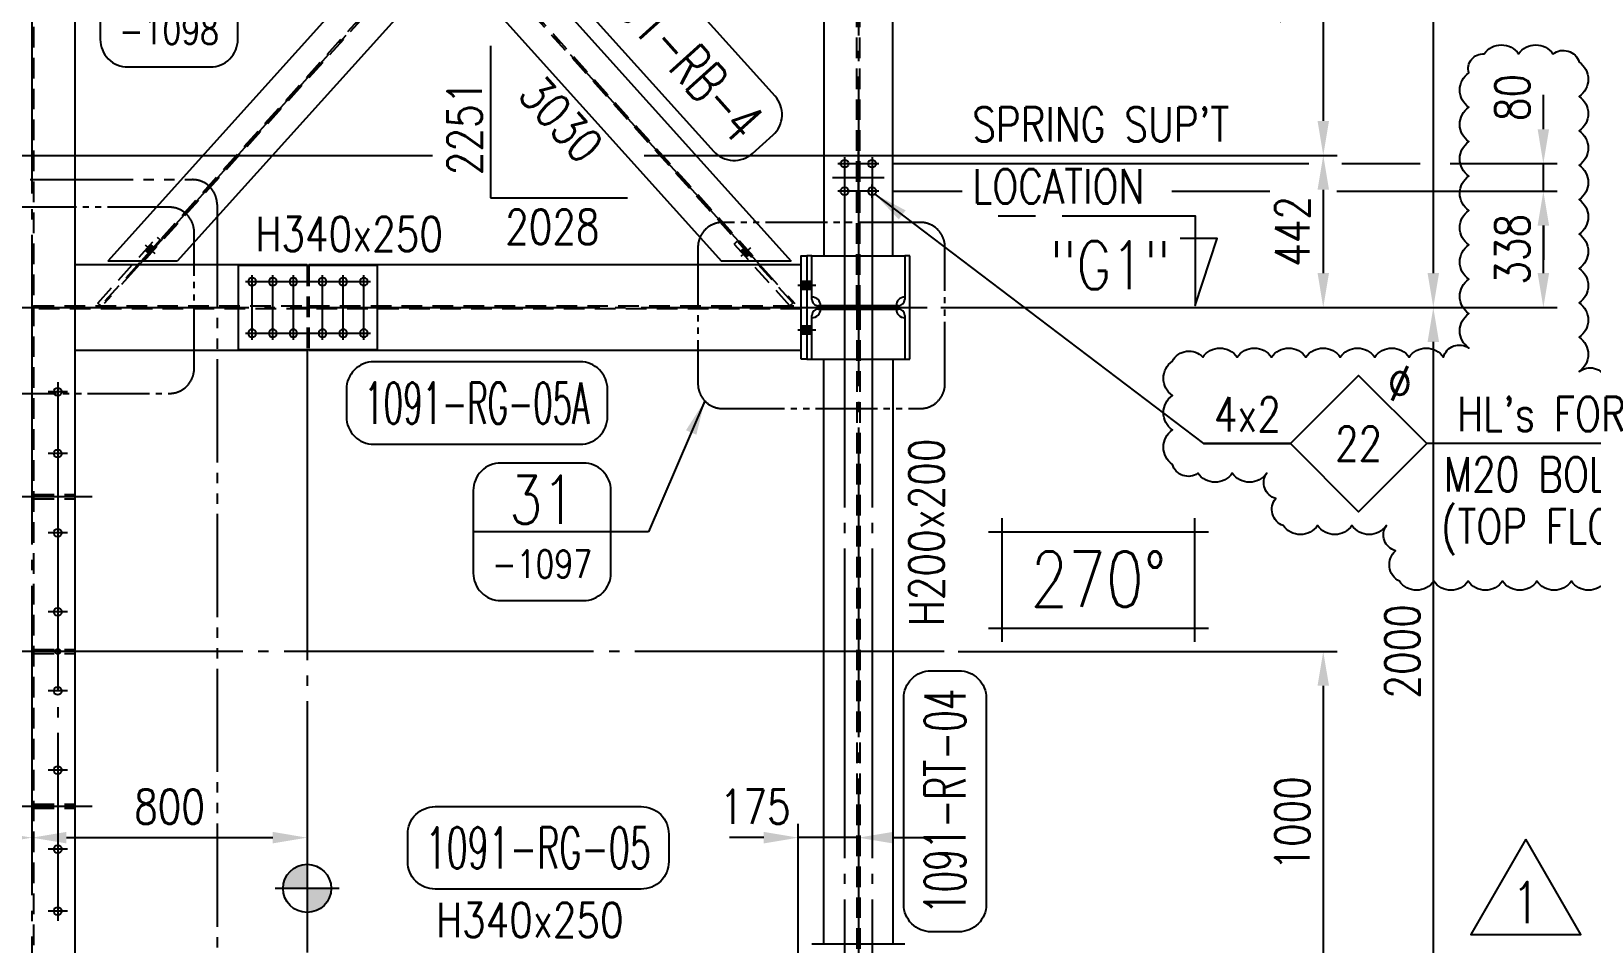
# Model space of a CAD drawing. Header units: millimetres. Extents: x 0 to 232280, y -26939 to 23794.
# Drawn here: x 78301 to 82839, y 10918 to 13571 of the extents above; entities that cross this region are included whole.
import ezdxf
from ezdxf.enums import TextEntityAlignment as Align

# ---------------------------------------------------------------- set-up
doc = ezdxf.new("R2010")
doc.units = ezdxf.units.MM
doc.header["$LTSCALE"] = 30
for name, pattern in [('JNK-CENTER', [34, 30, -1.5, 1, -1.5]), ('JNK-HIDDEN', [3, 2, -1]), ('PH2', [15, 10, -1, 1, -1, 1, -1])]:
    doc.linetypes.add(name, pattern=pattern)
for name, color, linetype in [('CEN-R', 1, 'JNK-CENTER'), ('CON-C', 4, 'Continuous'), ('CON-G', 3, 'Continuous'), ('CON-W', 7, 'Continuous'), ('CON-Y', 2, 'Continuous'), ('det', 2, 'PH2'), ('Dim-W', 7, 'Continuous'), ('HID-Y', 2, 'JNK-HIDDEN'), ('rev-1', 2, 'Continuous'), ('STL-OBJT', 7, 'Continuous'), ('TXT-Y', 2, 'Continuous')]:
    doc.layers.add(name, color=color, linetype=linetype)
doc.styles.add('SIMPLEX', font='simplex.shx', dxfattribs={"width": 0.8})
doc.dimstyles.new('DIM40', dxfattribs={"dimscale": 40, "dimtxt": 2.5, "dimasz": 2.5, "dimexe": 1, "dimexo": 1, "dimgap": 1, "dimtad": 1, "dimdec": 0, "dimdsep": 46, "dimtxsty": 'SIMPLEX', "dimcen": 0, "dimclrd": 7, "dimclre": 7, "dimclrt": 2, "dimadec": 1, "dimazin": 2, "dimtfac": 1, "dimtdec": 0, "dimtix": 1, "dimtmove": 2, "dimatfit": 2, "dimfxl": 1, "dimtolj": 1, "dimtzin": 0, "dimarcsym": 1})

# ---------------------------------------------------------------- blocks, each defined once
blk = doc.blocks.new('A$C719F1443')
at = {"layer": 'CON-G'}
for p, q in [((300, 300), (0, 300)), ((0, 300), (0, 285)), ((0, 285), (127, 285)), ((173, 285), (300, 285)), ((300, 285), (300, 300)), ((145, 267), (145, 33)), ((155, 33), (155, 267)), ((127, 15), (0, 15)), ((0, 15), (0, 0)), ((0, 0), (300, 0)), ((300, 15), (173, 15)), ((300, 0), (300, 15))]:
    blk.add_line(p, q, dxfattribs=at)
for centre, start, end in [((127, 267), 0, 90), ((173, 267), 90, 180), ((127, 33), 270, 0), ((173, 33), 180, 270)]:
    blk.add_arc(centre, 18, start, end, dxfattribs=at)
blk = doc.blocks.new('A$C1FE84643')
at = {"layer": 'Dim-W'}
h = blk.add_hatch(color=256, dxfattribs=at)
h.paths.add_polyline_path([(26, 23), (11, 23), (11, 11.5), (26, 11.5)])
h.paths.add_polyline_path([(42, 23), (26, 23), (26, 11.5), (42, 11.5)])
h.paths.add_polyline_path([(42, 11.5), (26, 11.5), (26, 0), (42, 0)])
h.paths.add_polyline_path([(26, 11.5), (11, 11.5), (11, 0), (26, 0)])
at = {"layer": 'CEN-R'}
blk.add_line((52, 11.5), (0, 11.5), dxfattribs=at)
at = {"layer": 'HID-Y'}
for p, q in [((42, 23), (11, 23)), ((42, 0), (11, 0))]:
    blk.add_line(p, q, dxfattribs=at)
blk = doc.blocks.new('f21222')
at = {"layer": 'CEN-R'}
for p, q in [((319724.8, -21670.5), (320088.1, -21670.5)), ((319744, -21651.3), (319744, -21839.7)), ((319804, -21651.3), (319804, -21839.7)), ((319864, -21651.3), (319864, -21839.7)), ((319949, -21651.3), (319949, -21839.7)), ((320009, -21651.3), (320009, -21839.7)), ((320069, -21651.3), (320069, -21839.7)), ((319724.8, -21820.5), (320088.1, -21820.5))]:
    blk.add_line(p, q, dxfattribs=at)
at = {"layer": 'CON-G'}
for p, q in [((319904, -21620.5), (319904, -21623.5)), ((319909, -21620.5), (319909, -21623.5)), ((319904, -21867.5), (319904, -21870.5)), ((319909, -21867.5), (319909, -21870.5))]:
    blk.add_line(p, q, dxfattribs=at)
blk.add_lwpolyline([(319704, -21623.5), (320109, -21623.5), (320109, -21867.5), (319704, -21867.5)], close=True, dxfattribs=at)
for centre in [(319744, -21670.5), (319804, -21670.5), (319864, -21670.5), (319949, -21670.5), (320009, -21670.5), (320069, -21670.5), (319744, -21820.5), (319804, -21820.5), (319864, -21820.5), (319949, -21820.5), (320009, -21820.5), (320069, -21820.5)]:
    blk.add_circle(centre, 11.5, dxfattribs=at)
at = {"layer": 'HID-Y'}
for p, q in [((319904, -21867.5), (319904, -21623.5)), ((319909, -21867.5), (319909, -21623.5))]:
    blk.add_line(p, q, dxfattribs=at)
blk = doc.blocks.new('A$C15C745DD')
at = {"layer": 'CEN-R'}
for p, q in [((16204, 1879), (16204, 313)), ((16232, 1851), (16176, 1851)), ((16232, 1671), (16176, 1671)), ((16232, 1441), (16176, 1441)), ((16232, 1211), (16176, 1211)), ((16232, 981), (16176, 981)), ((16232, 751), (16176, 751)), ((16232, 521), (16176, 521)), ((16232, 341), (16176, 341))]:
    blk.add_line(p, q, dxfattribs=at)
blk.add_circle((16204, 1096), 7.5, dxfattribs=at)
at = {"layer": 'CON-G'}
for centre in [(16204, 1851), (16204, 1671), (16204, 1441), (16204, 1211), (16204, 981), (16204, 751), (16204, 521), (16204, 341)]:
    blk.add_circle(centre, 11.5, dxfattribs=at)
blk = doc.blocks.new('DUCT-TAG')
at = {"layer": 'CON-G'}
blk.add_lwpolyline([(-9.49, -1), (-9.49, 1, -0.414214), (-7.49, 3), (7.49, 3, -0.414214), (9.49, 1), (9.49, -1, -0.414214), (7.49, -3), (-7.49, -3, -0.414214)], format="xyb", close=True, dxfattribs=at)
at = {"layer": 'CON-G', "style": 'SIMPLEX', "width": 1.246304}
blk.add_attdef('NAME', text='', height=3, dxfattribs=at).set_placement((-8.19, -1.5), (8.19, -1.5), align=Align.FIT)
at = {"layer": 'CON-Y', "style": 'SIMPLEX'}
blk.add_attdef('ELEVATION', text='', height=2, dxfattribs=at).set_placement((0, -6.02), align=Align.CENTER)
blk = doc.blocks.new('A$C02384DC5')
at = {"layer": 'Dim-W'}
h = blk.add_hatch(color=256, dxfattribs=at)
h.paths.add_polyline_path([(1891.9, 2067.7), (1883, 2075.7), (1890.7, 2084.3), (1899.6, 2076.2)])
h.paths.add_polyline_path([(1899.6, 2076.2), (1890.7, 2084.3), (1898.4, 2092.8), (1907.3, 2084.8)])
h.paths.add_polyline_path([(1890.7, 2084.3), (1888.5, 2086.3), (1896.2, 2094.8), (1898.4, 2092.8)])
h.paths.add_polyline_path([(1888.5, 2086.3), (1886.3, 2088.3), (1894, 2096.8), (1896.2, 2094.8)])
h.paths.add_polyline_path([(1880.8, 2077.7), (1878.6, 2079.7), (1886.3, 2088.3), (1888.5, 2086.3)])
h.paths.add_polyline_path([(1883, 2075.7), (1880.8, 2077.7), (1888.5, 2086.3), (1890.7, 2084.3)])
h = blk.add_hatch(color=256, dxfattribs=at)
h.paths.add_polyline_path([(153.9, 183.3), (162.8, 175.3), (155.1, 166.7), (146.2, 174.8)])
h.paths.add_polyline_path([(146.2, 174.8), (155.1, 166.7), (147.4, 158.2), (138.5, 166.2)])
h.paths.add_polyline_path([(155.1, 166.7), (157.3, 164.7), (149.6, 156.2), (147.4, 158.2)])
h.paths.add_polyline_path([(157.3, 164.7), (159.5, 162.7), (151.8, 154.2), (149.6, 156.2)])
h.paths.add_polyline_path([(165, 173.3), (167.2, 171.3), (159.5, 162.7), (157.3, 164.7)])
h.paths.add_polyline_path([(162.8, 175.3), (165, 173.3), (157.3, 164.7), (155.1, 166.7)])
at = {"layer": 'CEN-R'}
for p, q in [((8.9, 0), (2036.9, 2251)), ((1878.8, 2095), (1907.1, 2069.5)), ((167, 156), (138.7, 181.5))]:
    blk.add_line(p, q, dxfattribs=at)
at = {"layer": 'CON-G'}
for p, q in [((29.6, 135), (1814.3, 2116)), ((231.5, 135), (2016.2, 2116)), ((1814.3, 2116), (2016.2, 2116)), ((29.6, 135), (231.5, 135))]:
    blk.add_line(p, q, dxfattribs=at)
at = {"layer": 'HID-Y'}
for p, q in [((126.5, 135), (1911.2, 2116)), ((134.6, 135), (1919.3, 2116)), ((1894, 2096.8), (1907.3, 2084.8)), ((1878.6, 2079.7), (1891.9, 2067.7)), ((167.2, 171.3), (153.9, 183.3)), ((151.8, 154.2), (138.5, 166.2))]:
    blk.add_line(p, q, dxfattribs=at)
for points in [[(1864, 2054.6), (2036.9, 2246.5), (2045.8, 2238.5), (1872.9, 2046.6)], [(181.8, 196.4), (8.9, 4.5), (0, 12.5), (172.9, 204.4)]]:
    blk.add_lwpolyline(points, close=True, dxfattribs=at)
blk = doc.blocks.new('A$C1D371EE2')
at = {"layer": 'Dim-W'}
h = blk.add_hatch(color=256, dxfattribs=at)
h.paths.add_polyline_path([(159.5, 2096.3), (151.8, 2104.9), (142.9, 2096.8), (150.6, 2088.3)])
h.paths.add_polyline_path([(159.5, 2096.3), (150.6, 2088.3), (158.3, 2079.7), (167.2, 2087.8)])
h.paths.add_polyline_path([(150.6, 2088.3), (148.4, 2086.3), (156.1, 2077.7), (158.3, 2079.7)])
h.paths.add_polyline_path([(148.4, 2086.3), (146.2, 2084.3), (153.9, 2075.7), (156.1, 2077.7)])
h.paths.add_polyline_path([(140.7, 2094.8), (138.5, 2092.8), (146.2, 2084.3), (148.4, 2086.3)])
blk.add_hatch(color=256, dxfattribs=at).paths.add_polyline_path([(142.9, 2096.8), (140.7, 2094.8), (148.4, 2086.3), (150.6, 2088.3)])
h = blk.add_hatch(color=256, dxfattribs=at)
h.paths.add_polyline_path([(922.3, 1227.3), (924.6, 1229.3), (932.3, 1220.7), (930, 1218.7)])
h.paths.add_polyline_path([(920.1, 1225.2), (922.3, 1227.3), (930, 1218.7), (927.8, 1216.7)])
h.paths.add_polyline_path([(927.8, 1216.7), (930, 1218.7), (937.7, 1210.2), (935.5, 1208.2)])
h.paths.add_polyline_path([(930, 1218.7), (932.3, 1220.7), (939.9, 1212.2), (937.7, 1210.2)])
h.paths.add_polyline_path([(932.3, 1220.7), (941.2, 1228.8), (948.9, 1220.2), (939.9, 1212.2)])
h.paths.add_polyline_path([(932.3, 1220.7), (924.6, 1229.3), (933.5, 1237.3), (941.2, 1228.8)])
h = blk.add_hatch(color=256, dxfattribs=at)
h.paths.add_polyline_path([(1105.7, 1023.7), (1103.4, 1021.7), (1095.7, 1030.3), (1098, 1032.3)])
h.paths.add_polyline_path([(1107.9, 1025.8), (1105.7, 1023.7), (1098, 1032.3), (1100.2, 1034.3)])
h.paths.add_polyline_path([(1100.2, 1034.3), (1098, 1032.3), (1090.3, 1040.8), (1092.5, 1042.8)])
h.paths.add_polyline_path([(1098, 1032.3), (1095.7, 1030.3), (1088.1, 1038.8), (1090.3, 1040.8)])
h.paths.add_polyline_path([(1095.7, 1030.3), (1086.8, 1022.2), (1079.1, 1030.8), (1088.1, 1038.8)])
h.paths.add_polyline_path([(1095.7, 1030.3), (1103.4, 1021.7), (1094.5, 1013.7), (1086.8, 1022.2)])
h = blk.add_hatch(color=256, dxfattribs=at)
h.paths.add_polyline_path([(1860.8, 163.2), (1869.7, 171.3), (1877.4, 162.7), (1868.5, 154.7)])
h.paths.add_polyline_path([(1868.5, 154.7), (1877.4, 162.7), (1885.1, 154.2), (1876.2, 146.1)])
h.paths.add_polyline_path([(1877.4, 162.7), (1879.6, 164.7), (1887.3, 156.2), (1885.1, 154.2)])
h.paths.add_polyline_path([(1879.6, 164.7), (1881.8, 166.7), (1889.5, 158.2), (1887.3, 156.2)])
h.paths.add_polyline_path([(1871.9, 173.3), (1874.1, 175.3), (1881.8, 166.7), (1879.6, 164.7)])
h.paths.add_polyline_path([(1869.7, 171.3), (1871.9, 173.3), (1879.6, 164.7), (1877.4, 162.7)])
at = {"layer": 'CEN-R'}
for p, q in [((2028, 0), (0, 2251)), ((138.7, 2077.6), (167, 2103)), ((920.4, 1210), (948.6, 1235.4)), ((1107.6, 1041), (1079.4, 1015.6)), ((1889.3, 173.4), (1861, 148))]:
    blk.add_line(p, q, dxfattribs=at)
at = {"layer": 'CON-G'}
for p, q in [((20.7, 2116), (222.6, 2116)), ((906.3, 1133), (20.7, 2116)), ((1007.3, 1245), (222.6, 2116)), ((906.3, 1133), (1007.3, 1245)), ((959.2, 1190.8), (965.5, 1183.8)), ((973.6, 1192.7), (966.9, 1200.2)), ((1020.7, 1006), (1121.7, 1118)), ((2007.3, 135), (1121.7, 1118)), ((1054.4, 1058.3), (1061.1, 1050.8)), ((1069.2, 1059.8), (1062.5, 1067.2)), ((1805.4, 135), (1020.7, 1006)), ((1805.4, 135), (2007.3, 135))]:
    blk.add_line(p, q, dxfattribs=at)
at = {"layer": 'HID-Y'}
for p, q in [((954.8, 1186.8), (117.6, 2116)), ((958.8, 1191.2), (125.7, 2116)), ((138.5, 2092.8), (151.8, 2104.9)), ((153.9, 2075.7), (167.2, 2087.8)), ((905.5, 1250.4), (914.4, 1258.5)), ((958.8, 1191.2), (905.5, 1250.4)), ((966.9, 1200.2), (914.4, 1258.5)), ((920.1, 1225.2), (933.5, 1237.3)), ((935.5, 1208.2), (948.9, 1220.2)), ((965.5, 1183.8), (1013.2, 1130.9)), ((1022.1, 1138.9), (973.6, 1192.7)), ((1013.2, 1130.9), (1022.1, 1138.9)), ((1014.8, 1120.1), (1005.9, 1112.1)), ((1005.9, 1112.1), (1054.4, 1058.3)), ((1062.5, 1067.2), (1014.8, 1120.1)), ((1061.1, 1050.8), (1113.6, 992.5)), ((1902.3, 135), (1069.2, 1059.8)), ((1069.2, 1059.8), (1122.5, 1000.6)), ((1910.4, 135), (1073.2, 1064.2)), ((1092.5, 1042.8), (1079.1, 1030.8)), ((1107.9, 1025.8), (1094.5, 1013.7)), ((1122.5, 1000.6), (1113.6, 992.5)), ((1874.1, 175.3), (1860.8, 163.2)), ((1889.5, 158.2), (1876.2, 146.1))]:
    blk.add_line(p, q, dxfattribs=at)
for points in [[(15.3, 2238.5), (24.2, 2246.5), (186.3, 2066.6), (177.4, 2058.6)], [(2003.8, 4.5), (1841.7, 184.4), (1850.6, 192.4), (2012.7, 12.5)]]:
    blk.add_lwpolyline(points, close=True, dxfattribs=at)
blk = doc.blocks.new('det-tag')
at = {"layer": 'CON-Y'}
blk.add_line((5, 0), (-5, 0), dxfattribs=at)
blk.add_lwpolyline([(-3, -5), (3, -5, 0.414214), (5, -3), (5, 3, 0.414214), (3, 5), (-3, 5, 0.414214), (-5, 3), (-5, -3, 0.414214)], format="xyb", close=True, dxfattribs=at)
at = {"layer": 'CON-G', "style": 'SIMPLEX', "width": 0.8}
blk.add_attdef('TAG', text='', height=3.5, dxfattribs=at).set_placement((0.02, 0.58), align=Align.CENTER)
at = {"layer": 'CON-Y', "style": 'SIMPLEX', "width": 0.8}
blk.add_attdef('-8888', text='', height=2, dxfattribs=at).set_placement((0, -3.34), align=Align.CENTER)
blk = doc.blocks.new('SECMARK2')
at = {"layer": 'CON-C'}
blk.add_line((0, 0), (-2.72, 0), dxfattribs=at)
blk.add_lwpolyline([(-4.67, 0), (-14.32, 0), (-14.32, 6.51), (-15.93, 1.64), (-13.23, 1.64)], dxfattribs=at)
at = {"layer": 'CON-C', "style": 'SIMPLEX', "width": 0.8}
blk.add_attdef('TAG', (-12.98, 1.18), '', height=3.5, dxfattribs=at)
blk = doc.blocks.new('*D1351')
at = {"layer": 'DEFPOINTS', "color": 0, "transparency": 16777216}
for p in [(77918.3, 13210), (82057.9, 12767.8), (82057.9, 12767.8)]:
    blk.add_point(p, dxfattribs=at)
at = {"layer": 'Dim-W', "color": 7, "linetype": 'ByBlock', "lineweight": -2, "transparency": 16777216}
for p, q in [((77958.3, 13210), (79468, 13210)), ((80083.5, 13210), (82097.9, 13210)), ((82057.9, 13110), (82057.9, 12867.8))]:
    blk.add_line(p, q, dxfattribs=at)
at = {"layer": 'Dim-W', "color": 7, "transparency": 16777216}
for points in [[(82041.3, 13110), (82074.6, 13110), (82057.9, 13210)], [(82041.3, 12867.8), (82074.6, 12867.8), (82057.9, 12767.8)]]:
    blk.add_solid(points, dxfattribs=at)
at = {"layer": 'Dim-W', "color": 2, "transparency": 16777216, "insert": (81967.9, 12988.9), "char_height": 100, "attachment_point": 5, "rotation": 90, "style": 'SIMPLEX'}
blk.add_mtext('\\A1;442', dxfattribs=at)
blk = doc.blocks.new('*D1205')
at = {"layer": 'DEFPOINTS', "color": 0, "transparency": 16777216}
for p in [(82377.9, 15018.8), (80906, 12767.8), (82377.9, 12767.8)]:
    blk.add_point(p, dxfattribs=at)
at = {"layer": 'Dim-W', "color": 7, "linetype": 'ByBlock', "lineweight": -2, "transparency": 16777216}
for p, q in [((82377.9, 14918.8), (82377.9, 12867.8)), ((80946, 12767.8), (82417.9, 12767.8))]:
    blk.add_line(p, q, dxfattribs=at)
at = {"layer": 'Dim-W', "color": 7, "transparency": 16777216}
for points in [[(82361.3, 14918.8), (82394.6, 14918.8), (82377.9, 15018.8)], [(82361.3, 12867.8), (82394.6, 12867.8), (82377.9, 12767.8)]]:
    blk.add_solid(points, dxfattribs=at)
at = {"layer": 'Dim-W', "color": 2, "transparency": 16777216, "insert": (82287.9, 13893.3), "char_height": 100, "attachment_point": 5, "rotation": 90, "style": 'SIMPLEX'}
blk.add_mtext('\\A1;2251', dxfattribs=at)
blk = doc.blocks.new('*D1206')
at = {"layer": 'DEFPOINTS', "color": 0, "transparency": 16777216}
for p in [(80906, 12767.8), (80906, 10767.8), (82377.9, 10767.8)]:
    blk.add_point(p, dxfattribs=at)
at = {"layer": 'Dim-W', "color": 7, "linetype": 'ByBlock', "lineweight": -2, "transparency": 16777216}
for p, q in [((80946, 12767.8), (82417.9, 12767.8)), ((82377.9, 12667.8), (82377.9, 10867.8)), ((80946, 10767.8), (82417.9, 10767.8))]:
    blk.add_line(p, q, dxfattribs=at)
at = {"layer": 'Dim-W', "color": 7, "transparency": 16777216}
for points in [[(82361.3, 12667.8), (82394.6, 12667.8), (82377.9, 12767.8)], [(82361.3, 10867.8), (82394.6, 10867.8), (82377.9, 10767.8)]]:
    blk.add_solid(points, dxfattribs=at)
at = {"layer": 'Dim-W', "color": 2, "transparency": 16777216, "insert": (82287.9, 11767.8), "char_height": 100, "attachment_point": 5, "rotation": 90, "style": 'SIMPLEX'}
blk.add_mtext('\\A1;2000', dxfattribs=at)
blk = doc.blocks.new('A$C5A3D7FFA')
at = {"layer": 'det'}
for p, q in [((10258.9, 2556.3), (17030.6, 2556.3)), ((17102.6, 2484.3), (17102.6, 72))]:
    blk.add_line(p, q, dxfattribs=at)
blk.add_arc((17030.6, 2484.3), 72, 0, 90, dxfattribs=at)
blk = doc.blocks.new('NORTH-AG')
at = {"layer": 'CON-Y'}
for p, q in [((-8, 3.5), (8, 3.5)), ((-7, 4.5), (-7, -4.5)), ((7, 4.5), (7, -4.5)), ((-8, -3.5), (8, -3.5))]:
    blk.add_line(p, q, dxfattribs=at)
at = {"layer": 'CON-C', "style": 'SIMPLEX', "width": 0.8}
blk.add_attdef('0', text='', height=4, dxfattribs=at).set_placement((0, -2.06), align=Align.CENTER)
blk = doc.blocks.new('*D1331')
at = {"layer": 'DEFPOINTS', "color": 0, "transparency": 16777216}
for p in [(77310, 11226.3), (78303, 11226.3), (78303, 11226.3)]:
    blk.add_point(p, dxfattribs=at)
at = {"layer": 'Dim-W', "color": 7, "linetype": 'ByBlock', "lineweight": -2, "transparency": 16777216}
blk.add_line((77410, 11226.3), (78203, 11226.3), dxfattribs=at)
at = {"layer": 'Dim-W', "color": 7, "transparency": 16777216}
for points in [[(77410, 11243), (77410, 11209.6), (77310, 11226.3)], [(78203, 11243), (78203, 11209.6), (78303, 11226.3)]]:
    blk.add_solid(points, dxfattribs=at)
at = {"layer": 'Dim-W', "color": 2, "transparency": 16777216, "insert": (77757.2, 11316.3), "char_height": 100, "attachment_point": 5, "style": 'SIMPLEX'}
blk.add_mtext('\\A1;993', dxfattribs=at)
blk = doc.blocks.new('*D1332')
at = {"layer": 'DEFPOINTS', "color": 0, "transparency": 16777216}
for p in [(78303, 11226.3), (79103, 11226.3), (79103, 11226.3)]:
    blk.add_point(p, dxfattribs=at)
at = {"layer": 'Dim-W', "color": 7, "linetype": 'ByBlock', "lineweight": -2, "transparency": 16777216}
blk.add_line((78403, 11226.3), (79003, 11226.3), dxfattribs=at)
at = {"layer": 'Dim-W', "color": 7, "transparency": 16777216}
for points in [[(78403, 11243), (78403, 11209.6), (78303, 11226.3)], [(79003, 11243), (79003, 11209.6), (79103, 11226.3)]]:
    blk.add_solid(points, dxfattribs=at)
at = {"layer": 'Dim-W', "color": 2, "transparency": 16777216, "insert": (78703, 11316.3), "char_height": 100, "attachment_point": 5, "style": 'SIMPLEX'}
blk.add_mtext('\\A1;800', dxfattribs=at)
blk = doc.blocks.new('*D1341')
at = {"layer": 'DEFPOINTS', "color": 0, "transparency": 16777216}
for p in [(80531, 11226.3), (80706, 11226.3), (80531, 10767.8)]:
    blk.add_point(p, dxfattribs=at)
at = {"layer": 'Dim-W', "color": 7, "linetype": 'ByBlock', "lineweight": -2, "transparency": 16777216}
for p, q in [((80531, 10807.8), (80531, 11266.3)), ((80431, 11226.3), (80331, 11226.3)), ((80706, 11226.3), (80531, 11226.3)), ((80806, 11226.3), (80906, 11226.3))]:
    blk.add_line(p, q, dxfattribs=at)
at = {"layer": 'Dim-W', "color": 7, "transparency": 16777216}
for points in [[(80431, 11243), (80431, 11209.6), (80531, 11226.3)], [(80806, 11243), (80806, 11209.6), (80706, 11226.3)]]:
    blk.add_solid(points, dxfattribs=at)
at = {"layer": 'Dim-W', "color": 2, "transparency": 16777216, "insert": (80406.1, 11316.3), "char_height": 100, "attachment_point": 5, "style": 'SIMPLEX'}
blk.add_mtext('\\A1;175', dxfattribs=at)
blk = doc.blocks.new('*D1328')
at = {"layer": 'DEFPOINTS', "color": 0, "transparency": 16777216}
for p in [(82057.9, 14218.8), (82057.9, 13210), (82057.9, 13210)]:
    blk.add_point(p, dxfattribs=at)
at = {"layer": 'Dim-W', "color": 7, "linetype": 'ByBlock', "lineweight": -2, "transparency": 16777216}
blk.add_line((82057.9, 14118.8), (82057.9, 13310), dxfattribs=at)
at = {"layer": 'Dim-W', "color": 7, "transparency": 16777216}
for points in [[(82041.3, 14118.8), (82074.6, 14118.8), (82057.9, 14218.8)], [(82041.3, 13310), (82074.6, 13310), (82057.9, 13210)]]:
    blk.add_solid(points, dxfattribs=at)
at = {"layer": 'Dim-W', "color": 2, "transparency": 16777216, "insert": (81967.9, 13714.4), "char_height": 100, "attachment_point": 5, "rotation": 90, "style": 'SIMPLEX'}
blk.add_mtext('\\A1;1009', dxfattribs=at)
blk = doc.blocks.new('A$C43825677')
at = {"layer": 'CEN-R'}
for p, q in [((75, 150), (75, 0)), ((15.8, 115), (134.2, 115)), ((35, 134.2), (35, 95.8)), ((35, 15.8), (35, 134.2)), ((115, 15.8), (115, 134.2)), ((150, 75), (0, 75)), ((15.8, 35), (134.2, 35))]:
    blk.add_line(p, q, dxfattribs=at)
at = {"layer": 'CON-G'}
for centre in [(35, 115), (115, 115), (35, 35), (115, 35)]:
    blk.add_circle(centre, 11.5, dxfattribs=at)
blk = doc.blocks.new('*D1363')
at = {"layer": 'DEFPOINTS', "color": 0, "transparency": 16777216}
for p in [(80765.1, 13105.8), (82697.9, 13105.8), (82377.9, 12767.8)]:
    blk.add_point(p, dxfattribs=at)
at = {"layer": 'Dim-W', "color": 7, "linetype": 'ByBlock', "lineweight": -2, "transparency": 16777216}
for p, q in [((80805.1, 13105.8), (81007.6, 13105.8)), ((81617.7, 13105.8), (81902.1, 13105.8)), ((82097.5, 13105.8), (82737.9, 13105.8)), ((82697.9, 12867.8), (82697.9, 13005.8)), ((82417.9, 12767.8), (82737.9, 12767.8))]:
    blk.add_line(p, q, dxfattribs=at)
at = {"layer": 'Dim-W', "color": 7, "transparency": 16777216}
for points in [[(82681.3, 13005.8), (82714.6, 13005.8), (82697.9, 13105.8)], [(82681.3, 12867.8), (82714.6, 12867.8), (82697.9, 12767.8)]]:
    blk.add_solid(points, dxfattribs=at)
at = {"layer": 'Dim-W', "color": 2, "transparency": 16777216, "insert": (82607.9, 12936.8), "char_height": 100, "attachment_point": 5, "rotation": 90, "style": 'SIMPLEX'}
blk.add_mtext('\\A1;338', dxfattribs=at)
blk = doc.blocks.new('*D1364')
at = {"layer": 'DEFPOINTS', "color": 0, "transparency": 16777216}
for p in [(80765.1, 13185.8), (82697.9, 13185.8), (82697.9, 13105.8)]:
    blk.add_point(p, dxfattribs=at)
at = {"layer": 'Dim-W', "color": 7, "linetype": 'ByBlock', "lineweight": -2, "transparency": 16777216}
for p, q in [((82697.9, 13285.8), (82697.9, 13385.8)), ((80805.1, 13185.8), (82016, 13185.8)), ((82111.7, 13185.8), (82340.1, 13185.8)), ((82427.4, 13185.8), (82737.9, 13185.8)), ((82697.9, 13105.8), (82697.9, 13185.8)), ((82697.9, 13005.8), (82697.9, 12905.8))]:
    blk.add_line(p, q, dxfattribs=at)
at = {"layer": 'Dim-W', "color": 7, "transparency": 16777216}
for points in [[(82681.3, 13285.8), (82714.6, 13285.8), (82697.9, 13185.8)], [(82681.3, 13005.8), (82714.6, 13005.8), (82697.9, 13105.8)]]:
    blk.add_solid(points, dxfattribs=at)
at = {"layer": 'Dim-W', "color": 2, "transparency": 16777216, "insert": (82607.9, 13378.1), "char_height": 100, "attachment_point": 5, "rotation": 90, "style": 'SIMPLEX'}
blk.add_mtext('\\A1;80', dxfattribs=at)
blk = doc.blocks.new('BOLTHOLE')
at = {"layer": 'CON-W'}
blk.add_line((25.7, 0), (9.9, 0), dxfattribs=at)
blk.add_lwpolyline([(0, 0), (4.95, 4.95), (9.9, 0), (4.95, -4.95)], close=True, dxfattribs=at)
at = {"layer": 'CON-Y', "style": 'SIMPLEX', "width": 0.8}
for s, p in [('%%C', (8.81, 3.12)), ("HL's FOR", (24.37, 0.9))]:
    blk.add_text(s, height=2.5, dxfattribs=at).set_placement(p, align=Align.RIGHT)
blk.add_attdef('4', text='', height=2.5, dxfattribs=at).set_placement((-0.69, 0.87), align=Align.RIGHT)
blk.add_attdef('22', text='', height=2.5, dxfattribs=at).set_placement((4.95, 0), align=Align.MIDDLE_CENTER)
blk = doc.blocks.new('revmark')
at = {"layer": 'rev-1'}
blk.add_lwpolyline([(0, 0), (-4, -6.93), (4, -6.93)], close=True, dxfattribs=at)
at = {"layer": 'rev-1', "style": 'SIMPLEX', "width": 0.8}
blk.add_attdef('REVMARK', text='', height=3, dxfattribs=at).set_placement((0, -4.62), align=Align.MIDDLE_CENTER)
blk = doc.blocks.new('*D1318')
at = {"layer": 'DEFPOINTS', "color": 0, "transparency": 16777216}
for p in [(80956, 11767.8), (80946, 10767.8), (82057.9, 10767.8)]:
    blk.add_point(p, dxfattribs=at)
at = {"layer": 'Dim-W', "color": 7, "linetype": 'ByBlock', "lineweight": -2, "transparency": 16777216}
for p, q in [((80996, 11767.8), (82097.9, 11767.8)), ((82057.9, 11667.8), (82057.9, 10867.8)), ((80986, 10767.8), (82097.9, 10767.8))]:
    blk.add_line(p, q, dxfattribs=at)
at = {"layer": 'Dim-W', "color": 7, "transparency": 16777216}
for points in [[(82041.3, 11667.8), (82074.6, 11667.8), (82057.9, 11767.8)], [(82041.3, 10867.8), (82074.6, 10867.8), (82057.9, 10767.8)]]:
    blk.add_solid(points, dxfattribs=at)
at = {"layer": 'Dim-W', "color": 2, "transparency": 16777216, "insert": (81967.9, 11267.8), "char_height": 100, "attachment_point": 5, "rotation": 90, "style": 'SIMPLEX'}
blk.add_mtext('\\A1;1000', dxfattribs=at)
blk = doc.blocks.new('FS-MARK')
h = blk.add_hatch(color=256)
edge = h.paths.add_edge_path()
edge.add_arc((0, 0), 1.75, 90, 180)
edge.add_line((-1.75, 0), (0, 0))
edge.add_line((0, 0), (0, 1.75))
h = blk.add_hatch(color=256)
edge = h.paths.add_edge_path()
edge.add_line((0, 0), (0, -1.75))
edge.add_arc((0, 0), 1.75, 270, 360)
edge.add_line((1.75, 0), (0, 0))
for p, q in [((0, 2.33), (0, -2.33)), ((2.33, 0), (-2.33, 0))]:
    blk.add_line(p, q)
blk.add_circle((0, 0), 1.75)
at = {"layer": 'CON-Y', "style": 'SIMPLEX', "width": 0.8}
blk.add_attdef('F.S.', (3.19, 1), '', height=2.5, dxfattribs=at)

msp = doc.modelspace()

# ---------------------------------------------------------------- linework, layer by layer
at = {"layer": 'CEN-R'}
for p, q in [((80705.98, 17518.78), (80705.98, 6016.78)), ((80705.98, 17518.78), (80705.98, 6016.78)), ((78302.98, 15018.78), (78302.98, 8516.78)), ((80665.98, 13086.62), (80665.98, 9648.95)), ((80745.98, 13086.62), (80745.98, 9648.95)), ((59673.98, 12767.78), (80905.98, 12767.78)), ((79102.98, 12642.78), (79102.98, 10892.78)), ((78102.98, 12217.78), (78477.98, 12217.78)), ((80955.98, 11767.78), (59133.45, 11767.78)), ((78102.98, 11317.78), (78477.98, 11317.78))]:
    msp.add_line(p, q, dxfattribs=at)
at = {"layer": 'CON-G'}
for p, q in [((80605.98, 14858.78), (80605.98, 12917.78)), ((80805.98, 12917.78), (80805.98, 14858.78)), ((78427.98, 14213.78), (78427.98, 9321.78)), ((78427.98, 12892.78), (79102.98, 12892.78)), ((79107.98, 12892.78), (80539.98, 12892.78)), ((80570.98, 12917.78), (80840.98, 12917.78)), ((79102.98, 12642.78), (78427.98, 12642.78)), ((80539.98, 12642.78), (79107.98, 12642.78)), ((80570.98, 12617.78), (80840.98, 12617.78)), ((80605.98, 10917.78), (80605.98, 12617.78)), ((80805.98, 12617.78), (80805.98, 10917.78)), ((80570.98, 10917.78), (80840.98, 10917.78))]:
    msp.add_line(p, q, dxfattribs=at)
msp.add_lwpolyline([(80539.98, 12617.78), (80539.98, 12917.78), (80555.98, 12917.78), (80555.98, 12617.78)], close=True, dxfattribs=at)
for centre, start, end in [((80570.98, 12772.78), 0, 90), ((80840.98, 12772.78), 90, 180), ((80570.98, 12762.78), 270, 0), ((80840.98, 12762.78), 180, 270)]:
    msp.add_arc(centre, 25, start, end, dxfattribs=at)
at = {"layer": 'CON-W'}
for p, q in [((79636.49, 13528.24), (79636.49, 13086.74)), ((79636.49, 13086.74), (80034.25, 13086.74))]:
    msp.add_line(p, q, dxfattribs=at)
at = {"layer": 'det', "ltscale": 0.6}
for points in [[(78194.66, 13059.15, 0.4142136), (78122.66, 12987.15), (78122.66, 12589.84, 0.4142136), (78194.66, 12517.84), (78702.46, 12517.84, 0.4142136), (78774.46, 12589.84), (78774.46, 12987.15, 0.4142136), (78702.46, 13059.15)], [(80885.84, 12473.76, 0.4142136), (80957.84, 12545.76), (80957.84, 12943.08, 0.4142136), (80885.84, 13015.08), (80311.57, 13015.08, 0.4142136), (80239.57, 12943.08), (80239.57, 12545.76, 0.4142136), (80311.57, 12473.76)]]:
    msp.add_lwpolyline(points, format="xyb", close=True, dxfattribs=at)
at = {"layer": 'HID-Y'}
for p, q in [((80701.98, 12772.78), (80701.98, 15013.78)), ((80709.98, 12772.78), (80709.98, 15013.78)), ((78307.48, 14213.78), (78307.48, 9321.78)), ((78307.48, 12772.28), (79102.98, 12772.28)), ((79102.98, 12763.28), (78307.48, 12763.28)), ((79107.98, 12772.28), (80539.98, 12772.28)), ((80539.98, 12763.28), (79107.98, 12763.28)), ((80701.98, 12762.78), (80701.98, 10772.78)), ((80709.98, 12762.78), (80709.98, 10772.78)), ((78307.48, 12223.78), (78427.98, 12223.78)), ((78307.48, 12211.78), (78427.98, 12211.78)), ((78307.48, 11773.78), (78427.98, 11773.78)), ((78307.48, 11761.78), (78427.98, 11761.78)), ((78307.48, 11323.78), (78427.98, 11323.78)), ((78307.48, 11311.78), (78427.98, 11311.78))]:
    msp.add_line(p, q, dxfattribs=at)
at = {"layer": 'rev-1'}
msp.add_lwpolyline([(82879.33, 11971.61, -0.5205671), (82779.33, 11971.61, -0.5205671), (82679.33, 11971.61, -0.5205671), (82579.33, 11971.61, -0.5205671), (82479.33, 11971.61, -0.5205671), (82379.33, 11971.61, -0.5205671), (82279.33, 11971.61, -0.5205671), (82268.2, 12060.48, -0.5205671), (82241.44, 12133.72, -0.5205671), (82141.44, 12133.72, -0.5205671), (82041.44, 12133.72, -0.5205671), (81941.44, 12133.72, -0.5205671), (81920.09, 12212.37, -0.5205671), (81893.42, 12285.7, -0.5205671), (81793.42, 12285.7, -0.5205671), (81693.42, 12285.7, -0.5205671), (81619.3, 12311.58, -0.5205671), (81619.3, 12411.58, -0.5205671), (81619.3, 12511.58, -0.5205671), (81619.3, 12611.58, -0.5205671), (81707.44, 12623.44, -0.5205671), (81807.44, 12623.44, -0.5205671), (81907.44, 12623.44, -0.5205671), (82007.44, 12623.44, -0.5205671), (82107.44, 12623.44, -0.5205671), (82207.44, 12623.44, -0.5205671), (82307.44, 12623.44, -0.5205671), (82407.44, 12623.44, -0.5205671), (82481.12, 12649.76, -0.5205671), (82481.12, 12749.76, -0.5205671), (82481.12, 12849.76, -0.5205671), (82481.12, 12949.76, -0.5205671), (82481.12, 13049.76, -0.5205671), (82481.12, 13149.76, -0.5205671), (82481.12, 13249.76, -0.5205671), (82481.12, 13349.76, -0.5205671), (82481.12, 13449.76, -0.5205671), (82525.96, 13504.92, -0.5205671), (82625.96, 13504.92, -0.5205671), (82725.96, 13504.92, -0.5205671), (82802.19, 13481.16, -0.5205671), (82802.19, 13381.16, -0.5205671), (82802.19, 13281.16, -0.5205671), (82802.19, 13181.16, -0.5205671), (82802.19, 13081.16, -0.5205671), (82802.19, 12981.16, -0.5205671), (82802.19, 12881.16, -0.5205671), (82802.19, 12781.16, -0.5205671), (82802.19, 12681.16, -0.5205671), (82802.19, 12581.16, -0.5205671), (82880.3, 12559.27, -0.5205671)], format="xyb", dxfattribs=at)
at = {"layer": 'STL-OBJT'}
for p, q in [((81710.09, 12372.02), (81962.63, 12372.02)), ((81962.63, 12372.02), (81710.09, 12372.02)), ((80095.35, 12115.5), (79986.38, 12115.5))]:
    msp.add_line(p, q, dxfattribs=at)

# ---------------------------------------------------------------- block references
at = {"layer": 'CON-G', "rotation": 180}
for name, p in [('A$C1D371EE2', (80530.98, 15018.78)), ('A$C43825677', (80780.98, 13220.78))]:
    msp.add_blockref(name, p, dxfattribs=at)
at = {"layer": 'CON-G'}
for name, p in [('A$C5A3D7FFA', (61738.7, 10583)), ('A$C15C745DD', (62173.98, 10671.79))]:
    msp.add_blockref(name, p, dxfattribs=at)
at = {"layer": 'CON-W'}
ref = msp.add_blockref('SECMARK2', (81112.29, 13034.31), dxfattribs=dict(at, xscale=40, yscale=40, zscale=40, rotation=180))
ref.add_attrib('TAG', '"G1"', (81263.36, 12820.45), dxfattribs={"layer": 'CON-C', "height": 140, "style": 'SIMPLEX', "width": 0.8})
at = {"layer": 'CON-W', "xscale": -1, "rotation": 180}
msp.add_blockref('f21222', (-240800.99, -8977.73), dxfattribs=at)
at = {"layer": 'CON-W'}
ref = msp.add_blockref('NORTH-AG', (81404.01, 11975.37), dxfattribs=dict(at, xscale=-40, yscale=40, zscale=40, rotation=180))
ref.add_attrib('0', '270%%D', dxfattribs={"layer": 'CON-C', "height": 160, "style": 'SIMPLEX', "width": 0.8}).set_placement((81404.01, 11897.77), align=Align.CENTER)
at = {"layer": 'CON-Y', "xscale": 40, "yscale": 40, "zscale": 40}
for p, values in [((78701.53, 13666.92), {'TAG': '36', '-8888': '-1098'}), ((79786.38, 12115.5), {'TAG': '31', '-8888': '-1097'})]:
    msp.add_blockref('det-tag', p, dxfattribs=at).add_auto_attribs(values)
at = {"layer": 'Dim-W'}
for name, p, rotation in [('A$C02384DC5', (80539.88, 15018.78), 180), ('A$C719F1443', (80555.98, 12917.78), 270), ('A$C1FE84643', (80581.98, 12714.28), 180)]:
    msp.add_blockref(name, p, dxfattribs=dict(at, rotation=rotation))
at = {"layer": 'Dim-W', "xscale": -1}
msp.add_blockref('A$C1FE84643', (80581.98, 12821.28), dxfattribs=at)
at = {"layer": 'rev-1', "xscale": 40, "yscale": 40, "zscale": 40}
msp.add_blockref('revmark', (82647.2, 11222.41), dxfattribs=at).add_auto_attribs({'REVMARK': '1'})
at = {"layer": 'STL-OBJT'}
ref = msp.add_blockref('DUCT-TAG', (80174.07, 13524.44), dxfattribs=dict(at, xscale=-39.99999999999009, yscale=40, zscale=40, rotation=312.016730531624))
ref.add_attrib('NAME', '1091-RB-4', dxfattribs={"layer": 'CON-G', "height": 120, "rotation": 312.01673, "style": 'SIMPLEX', "width": 0.633481}).set_placement((79910.21, 13727.67), (80348.77, 13240.89), align=Align.FIT)
ref = msp.add_blockref('DUCT-TAG', (79596.96, 12489.89), dxfattribs=dict(at, xscale=-40, yscale=40, zscale=40, rotation=180))
ref.add_attrib('NAME', '1091-RG-05A', dxfattribs={"layer": 'CON-G', "height": 120, "style": 'SIMPLEX', "width": 0.516486}).set_placement((79269.36, 12429.89), (79924.56, 12429.89), align=Align.FIT)
at = {"layer": 'STL-OBJT', "xscale": 40, "yscale": 40, "zscale": 40}
msp.add_blockref('BOLTHOLE', (81962.63, 12372.02), dxfattribs=at).add_auto_attribs({'4': '4x2', '22': '22'})
at = {"layer": 'STL-OBJT'}
ref = msp.add_blockref('DUCT-TAG', (80957.98, 11332.07), dxfattribs=dict(at, xscale=40, yscale=40, zscale=40, rotation=90))
ref.add_attrib('NAME', '1091-RT-04', dxfattribs={"layer": 'CON-G', "height": 120, "rotation": 90, "style": 'SIMPLEX', "width": 0.579091}).set_placement((81017.98, 11004.47), (81017.98, 11659.67), align=Align.FIT)
ref = msp.add_blockref('DUCT-TAG', (79775.09, 11196.66), dxfattribs=dict(at, xscale=40, yscale=40, zscale=40))
ref.add_attrib('NAME', '1091-RG-05', dxfattribs={"layer": 'CON-G', "height": 120, "style": 'SIMPLEX', "width": 0.5733}).set_placement((79447.49, 11136.66), (80102.69, 11136.66), align=Align.FIT)
at = {"layer": 'STL-OBJT', "xscale": 40, "yscale": 40, "zscale": 40}
msp.add_blockref('FS-MARK', (79102.98, 11078.79), dxfattribs=at)

# ---------------------------------------------------------------- texts
at = {"layer": 'CON-Y', "style": 'SIMPLEX', "width": 0.8}
for s, rotation, p in [('3030', 312.01673, (79712.42, 13382.88)), ('2251', 90, (79611.21, 13152.67)), ('H200x200', 90, (80954.12, 11841.36))]:
    msp.add_text(s, height=100, rotation=rotation, dxfattribs=at).set_placement(p)
for s, p in [('H340x250', (78952.9, 12931.09)), ('2028', (79678.89, 12952.08)), ('H340x250', (79478.27, 10937.03))]:
    msp.add_text(s, height=100, dxfattribs=at).set_placement(p)
at = {"layer": 'Dim-W', "color": 2, "style": 'SIMPLEX', "width": 0.8}
for s, p in [("SPRING SUP'T", (81037.32, 13249.98)), ('LOCATION', (81037.32, 13069.98))]:
    msp.add_text(s, height=100, dxfattribs=at).set_placement(p)
at = {"layer": 'TXT-Y', "style": 'SIMPLEX', "width": 0.8}
for s, p in [('M20 BOLT', (82408.74, 12232.5)), ('(TOP FLG.)', (82400.28, 12081.14))]:
    msp.add_text(s, height=100, dxfattribs=at).set_placement(p)

# ---------------------------------------------------------------- dimensions: what is measured, and where the dimension line sits
at = {"layer": 'Dim-W'}
for base, p1, p2, picture, middle in [((82377.92, 12767.78), (82377.92, 15018.78), (80905.98, 12767.78), '*D1205', (82287.92, 13893.28)), ((82057.92, 13209.98), (82057.92, 14218.78), (82057.92, 13209.98), '*D1328', (81967.92, 13714.38)), ((82057.92, 12767.78), (77918.31, 13209.98), (82057.92, 12767.78), '*D1351', (81967.92, 12988.88)), ((82697.92, 13105.78), (82377.92, 12767.78), (80765.14, 13105.78), '*D1363', (82607.92, 12936.78)), ((82377.92, 10767.78), (80905.98, 12767.78), (80905.98, 10767.78), '*D1206', (82287.92, 11767.78)), ((82057.92, 10767.78), (80955.98, 11767.78), (80945.98, 10767.78), '*D1318', (81967.92, 11267.78))]:
    dim = msp.add_linear_dim(base=base, p1=p1, p2=p2, angle=90, dimstyle='DIM40', dxfattribs=at)
    dim.commit()
    dim.dimension.update_dxf_attribs({"geometry": picture, "text_midpoint": middle})
for base, p1, p2, angle, picture, middle in [((82697.92, 13185.78), (82697.92, 13105.78), (80765.14, 13185.78), 90, '*D1364', (82607.92, 13378.08)), ((80530.98, 11226.3), (80705.98, 11226.3), (80530.98, 10767.78), 180, '*D1341', (80406.07, 11316.3))]:
    dim = msp.add_linear_dim(base=base, p1=p1, p2=p2, angle=angle, dimstyle='DIM40', dxfattribs=at)
    dim.commit()
    dim.dimension.update_dxf_attribs({"geometry": picture, "text_midpoint": middle, "dimtype": 160})
dim = msp.add_linear_dim(base=(78302.98, 11226.3), p1=(77309.98, 11226.3), p2=(78302.98, 11226.3), dimstyle='DIM40', dxfattribs=at)
dim.commit()
dim.dimension.update_dxf_attribs({"geometry": '*D1331', "text_midpoint": (77757.23, 11316.3), "dimtype": 160})
dim = msp.add_linear_dim(base=(79102.98, 11226.3), p1=(78302.98, 11226.3), p2=(79102.98, 11226.3), dimstyle='DIM40', dxfattribs=at)
dim.commit()
dim.dimension.update_dxf_attribs({"geometry": '*D1332', "text_midpoint": (78702.98, 11316.3)})

# ---------------------------------------------------------------- leaders
at = {"layer": 'CON-G'}
msp.add_leader([(80753.81, 13097.36), (81710.09, 12372.02)], dimstyle='DIM40', override={"dimgap": 1, "dimtad": 0}, dxfattribs=at)
at = {"layer": 'Dim-W'}
msp.add_leader([(80259.44, 12496.11), (80095.35, 12115.5)], dimstyle='DIM40', override={"dimgap": 1, "dimtad": 0}, dxfattribs=at)

doc.saveas('drawing.dxf')
